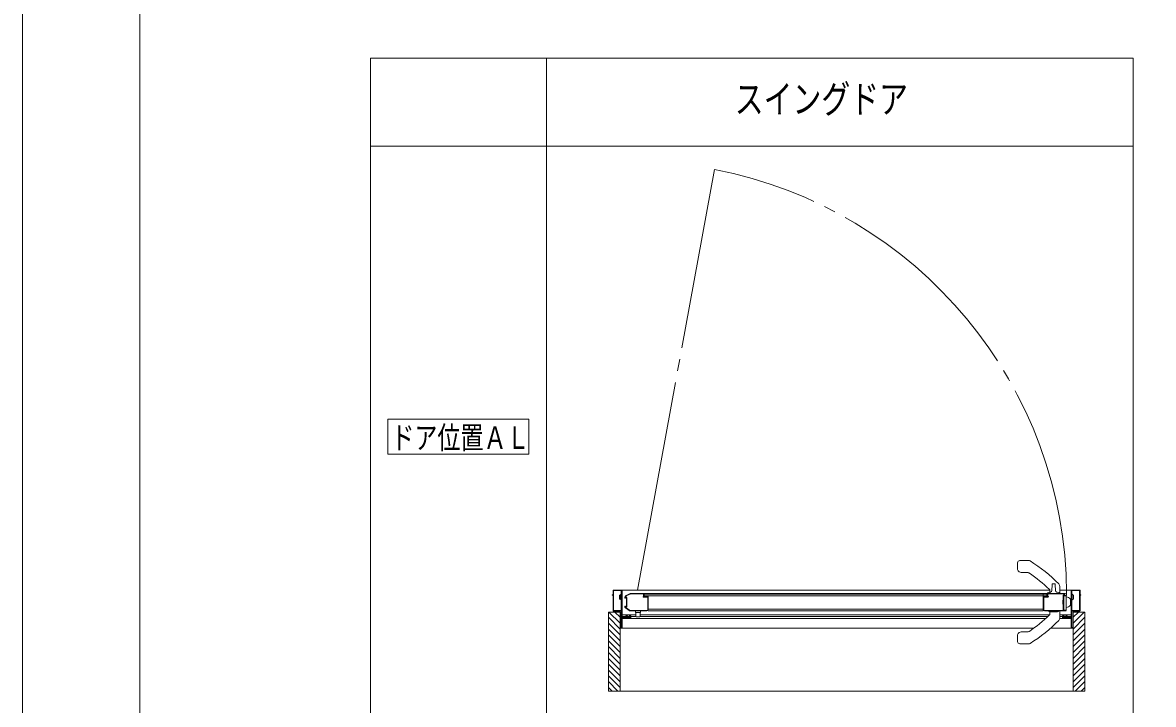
# Model space of a CAD drawing. Units: millimetres on the paper. Extents: x -305 to 305, y -152 to 152.
# Drawn here: x -301 to -204.7, y -30.6 to 27.5 of the extents above; entities that cross this region are included whole.
import ezdxf
from ezdxf.enums import TextEntityAlignment as Align

# ---------------------------------------------------------------- set-up
doc = ezdxf.new("R2010")
doc.units = ezdxf.units.MM
doc.linetypes.add('LONG_CHAIN', pattern=[21, 18, -1, 1, -1])
doc.linetypes.add('LONG_DOUBLE_CHAIN', pattern=[21.8, 18, -1, 0.6, -0.6, 0.6, -1])
for name, color, linetype, lineweight in [('0-1_VIEW0001', 7, 'Continuous', 9), ('0-3_図面枠', 3, 'Continuous', 9), ('0-4_DEFPOINTS', 7, 'Continuous', 9)]:
    doc.layers.add(name, color=color, linetype=linetype, lineweight=lineweight)
doc.styles.add('ＭＳ ゴシック', font='')
doc.styles.get('ＭＳ ゴシック').set_extended_font_data('MS Gothic')

msp = doc.modelspace()

# ---------------------------------------------------------------- linework, layer by layer
at = {"layer": '0-1_VIEW0001'}
for p, q in [((-271.383, 24.48), (-271.383, -83.02)), ((-256.383, 24.48), (-256.383, -83.02)), ((-271.383, 16.98), (-206.383, 16.98)), ((-269.883, -9.27), (-269.883, -6.27)), ((-269.883, -6.27), (-257.883, -6.27)), ((-257.883, -9.27), (-257.883, -6.27)), ((-269.883, -9.27), (-257.883, -9.27)), ((-216.225, -19.107), (-216.225, -18.532)), ((-215.275, -18.332), (-216.025, -18.332)), ((-215.34, -19.362), (-215.725, -19.362)), ((-250.7, -21.232), (-250.7, -20.897)), ((-250.655, -22.587), (-250.655, -20.907)), ((-250.65, -20.847), (-249.975, -20.847)), ((-250.64, -20.892), (-250.015, -20.892)), ((-250, -20.907), (-250, -22.587)), ((-249.95, -20.872), (-249.95, -23.167)), ((-213.49, -20.847), (-249.925, -20.847)), ((-249.925, -24.097), (-249.925, -20.847)), ((-249.076, -21.132), (-247.716, -21.132)), ((-248.171, -21.177), (-249.076, -21.177)), ((-248.026, -21.197), (-213.726, -21.197)), ((-247.73, -21.197), (-248.026, -21.197)), ((-247.708, -21.187), (-247.722, -21.195)), ((-247.701, -21.147), (-214.051, -21.147)), ((-247.701, -21.147), (-247.701, -21.174)), ((-214.051, -21.147), (-214.051, -22.632)), ((-214.05, -21.174), (-214.05, -21.147)), ((-214.029, -21.195), (-214.043, -21.187)), ((-214.035, -21.132), (-212.175, -21.132)), ((-213.725, -21.197), (-214.021, -21.197)), ((-213.726, -21.347), (-213.726, -21.197)), ((-213.58, -21.177), (-212.245, -21.177)), ((-213.475, -21.117), (-213.475, -20.921)), ((-213.46, -21.132), (-212.64, -21.132)), ((-212.805, -21.132), (-212.893, -21.132)), ((-212.625, -21.117), (-212.625, -20.54)), ((-211.675, -20.847), (-212.625, -20.847)), ((-211.675, -23.182), (-211.675, -20.847)), ((-211.65, -20.872), (-211.65, -23.167)), ((-210.95, -20.847), (-211.625, -20.847)), ((-211.6, -20.907), (-211.6, -22.587)), ((-210.96, -20.892), (-211.585, -20.892)), ((-210.945, -22.587), (-210.945, -20.907)), ((-210.9, -21.232), (-210.9, -20.897)), ((-250.775, -21.277), (-250.775, -21.257)), ((-250.765, -21.247), (-250.715, -21.247)), ((-250.715, -21.287), (-250.765, -21.287)), ((-250.7, -22.597), (-250.7, -21.302)), ((-250.15, -21.272), (-250.1, -21.272)), ((-250.15, -21.272), (-250.15, -21.622)), ((-249.701, -21.517), (-249.701, -21.483)), ((-249.653, -21.532), (-249.686, -21.532)), ((-249.59, -21.509), (-249.648, -21.531)), ((-249.615, -21.467), (-249.581, -21.467)), ((-249.556, -22.232), (-249.556, -21.532)), ((-249.516, -21.532), (-249.516, -22.232)), ((-248.146, -21.427), (-248.146, -21.412)), ((-248.131, -21.397), (-248.111, -21.397)), ((-247.756, -21.442), (-248.131, -21.442)), ((-248.096, -21.382), (-248.096, -21.252)), ((-248.051, -21.222), (-248.051, -21.347)), ((-248.026, -21.347), (-213.726, -21.347)), ((-248.001, -21.397), (-247.776, -21.397)), ((-247.746, -22.507), (-247.746, -21.452)), ((-247.736, -21.357), (-247.73, -21.357)), ((-247.722, -21.36), (-247.708, -21.368)), ((-247.701, -21.381), (-247.701, -22.507)), ((-214.05, -22.507), (-214.05, -21.381)), ((-214.043, -21.368), (-214.029, -21.359)), ((-214.021, -21.357), (-214.015, -21.357)), ((-214.005, -22.507), (-214.005, -21.452)), ((-213.995, -21.442), (-213.62, -21.442)), ((-213.975, -21.397), (-213.75, -21.397)), ((-213.7, -21.347), (-213.7, -21.222)), ((-213.655, -21.382), (-213.655, -21.252)), ((-213.62, -21.397), (-213.64, -21.397)), ((-213.605, -21.427), (-213.605, -21.412)), ((-212.365, -21.738), (-212.365, -22.026)), ((-212.35, -21.717), (-212.361, -21.728)), ((-212.361, -22.037), (-212.35, -22.048)), ((-212.345, -21.315), (-212.345, -21.706)), ((-212.345, -22.058), (-212.345, -22.572)), ((-212.316, -21.275), (-212.338, -21.297)), ((-212.3, -21.322), (-212.3, -22.567)), ((-212.3, -21.342), (-212.3, -22.512)), ((-212.3, -21.342), (-212.125, -21.342)), ((-212.245, -21.267), (-212.298, -21.267)), ((-212.1, -21.307), (-212.285, -21.307)), ((-212.075, -21.392), (-212.075, -22.512)), ((-211.725, -22.099), (-211.725, -21.666)), ((-211.45, -21.622), (-211.5, -21.622)), ((-211.45, -21.622), (-211.45, -21.272)), ((-210.9, -22.597), (-210.9, -21.302)), ((-210.835, -21.247), (-210.885, -21.247)), ((-210.885, -21.287), (-210.835, -21.287)), ((-210.825, -21.277), (-210.825, -21.257)), ((-251.1, -29.472), (-251.1, -22.722)), ((-250.1, -22.722), (-251.1, -22.722)), ((-250.1, -23.672), (-251.05, -22.722)), ((-250.015, -22.647), (-250.65, -22.647)), ((-250.015, -22.602), (-250.64, -22.602)), ((-250.1, -23.172), (-250.55, -22.722)), ((-250.1, -22.722), (-250.1, -29.472)), ((-250, -24.032), (-250, -22.662)), ((-249.925, -22.954), (-248.751, -22.954)), ((-249.925, -23.094), (-249.6, -23.094)), ((-249.701, -22.257), (-249.701, -22.247)), ((-249.686, -22.232), (-249.653, -22.232)), ((-249.648, -22.233), (-249.59, -22.256)), ((-249.341, -22.602), (-249.641, -22.377)), ((-249.581, -22.297), (-249.622, -22.297)), ((-249.614, -22.341), (-249.314, -22.566)), ((-249.6, -23.167), (-249.6, -23.082)), ((-249.555, -23.094), (-249.255, -23.094)), ((-249.555, -23.097), (-249.555, -23.167)), ((-249.55, -23.032), (-249.495, -23.032)), ((-249.495, -23.082), (-249.54, -23.082)), ((-249.48, -23.047), (-249.48, -23.067)), ((-249.33, -23.067), (-249.33, -23.047)), ((-249.315, -23.032), (-249.25, -23.032)), ((-249.27, -23.082), (-249.315, -23.082)), ((-249.255, -23.167), (-249.255, -23.097)), ((-249.251, -22.587), (-247.826, -22.587)), ((-247.826, -22.632), (-249.251, -22.632)), ((-249.2, -23.082), (-249.2, -23.182)), ((-249.2, -23.094), (-248.751, -23.094)), ((-248.801, -22.707), (-248.801, -22.632)), ((-248.751, -22.807), (-248.751, -22.757)), ((-248.401, -22.757), (-248.751, -22.757)), ((-248.751, -23.082), (-248.751, -22.807)), ((-248.403, -23.097), (-213.65, -23.097)), ((-248.401, -22.807), (-248.401, -22.757)), ((-248.401, -22.807), (-248.401, -23.082)), ((-248.401, -22.957), (-213.511, -22.957)), ((-248.351, -22.707), (-248.351, -22.632)), ((-214.051, -22.482), (-247.701, -22.482)), ((-247.701, -22.632), (-214.051, -22.632)), ((-212.36, -22.587), (-213.925, -22.587)), ((-212.15, -22.632), (-213.925, -22.632)), ((-213.505, -22.632), (-213.418, -22.632)), ((-213.475, -22.647), (-213.475, -22.843)), ((-212.625, -22.647), (-212.625, -23.225)), ((-212.625, -22.957), (-211.675, -22.957)), ((-212.625, -23.097), (-212.4, -23.097)), ((-212.4, -23.082), (-212.4, -23.182)), ((-212.285, -23.032), (-212.35, -23.032)), ((-212.345, -23.097), (-212.045, -23.097)), ((-212.345, -23.167), (-212.345, -23.097)), ((-212.33, -23.082), (-212.285, -23.082)), ((-212.3, -22.562), (-212.3, -22.512)), ((-212.125, -22.562), (-212.3, -22.562)), ((-212.285, -22.582), (-212.16, -22.582)), ((-212.27, -23.067), (-212.27, -23.047)), ((-212.14, -22.572), (-212.11, -22.572)), ((-212.12, -23.047), (-212.12, -23.067)), ((-212.05, -23.032), (-212.105, -23.032)), ((-212.105, -23.082), (-212.06, -23.082)), ((-212.045, -23.097), (-212.045, -23.167)), ((-212, -23.167), (-212, -23.082)), ((-212, -23.097), (-211.675, -23.097)), ((-211.6, -24.032), (-211.6, -22.662)), ((-211.585, -22.602), (-210.96, -22.602)), ((-211.585, -22.647), (-210.95, -22.647)), ((-211.5, -22.722), (-211.5, -29.472)), ((-211.5, -23.172), (-211.05, -22.722)), ((-211.5, -23.672), (-210.55, -22.722)), ((-210.5, -22.722), (-211.5, -22.722)), ((-210.5, -29.472), (-210.5, -22.722)), ((-250.1, -24.172), (-251.1, -23.172)), ((-250.1, -24.672), (-251.1, -23.672)), ((-250.1, -24.082), (-250.1, -24.062)), ((-250.085, -24.047), (-250.015, -24.047)), ((-249.95, -23.247), (-249.95, -24.082)), ((-249.935, -23.182), (-249.615, -23.182)), ((-249.25, -23.232), (-249.935, -23.232)), ((-249.925, -23.27), (-213.836, -23.27)), ((-249.54, -23.182), (-249.27, -23.182)), ((-248.451, -23.132), (-248.701, -23.132)), ((-212.63, -23.274), (-211.675, -23.274)), ((-212.35, -23.232), (-211.665, -23.232)), ((-212.06, -23.182), (-212.33, -23.182)), ((-211.665, -23.182), (-211.985, -23.182)), ((-211.675, -24.097), (-211.675, -23.232)), ((-211.65, -23.247), (-211.65, -24.082)), ((-211.515, -24.047), (-211.585, -24.047)), ((-211.5, -24.172), (-210.5, -23.172)), ((-211.5, -24.672), (-210.5, -23.672)), ((-211.5, -24.082), (-211.5, -24.062)), ((-250.1, -25.172), (-251.1, -24.172)), ((-250.1, -25.672), (-251.1, -24.672)), ((-249.965, -24.097), (-250.085, -24.097)), ((-249.925, -24.097), (-214.844, -24.097)), ((-216.225, -24.658), (-216.225, -25.232)), ((-215.34, -24.402), (-215.725, -24.402)), ((-213.41, -24.097), (-211.675, -24.097)), ((-211.5, -24.097), (-211.651, -24.097)), ((-211.635, -24.097), (-211.515, -24.097)), ((-211.5, -25.172), (-210.5, -24.172)), ((-211.5, -25.672), (-210.5, -24.672)), ((-250.1, -26.172), (-251.1, -25.172)), ((-250.1, -26.672), (-251.1, -25.672)), ((-215.275, -25.432), (-216.025, -25.432)), ((-211.5, -26.172), (-210.5, -25.172)), ((-211.5, -26.672), (-210.5, -25.672)), ((-250.1, -27.172), (-251.1, -26.172)), ((-250.1, -27.672), (-251.1, -26.672)), ((-211.5, -27.172), (-210.5, -26.172)), ((-211.5, -27.672), (-210.5, -26.672)), ((-250.1, -28.172), (-251.1, -27.172)), ((-250.1, -28.667), (-251.1, -27.667)), ((-211.5, -28.172), (-210.5, -27.172)), ((-211.5, -28.667), (-210.5, -27.667)), ((-250.1, -29.162), (-251.1, -28.162)), ((-250.285, -29.472), (-251.1, -28.657)), ((-211.5, -29.162), (-210.5, -28.162)), ((-211.315, -29.472), (-210.5, -28.657)), ((-250.78, -29.472), (-251.1, -29.152)), ((-251.099, -29.472), (-210.5, -29.472)), ((-210.82, -29.472), (-210.5, -29.152))]:
    msp.add_line(p, q, dxfattribs=at)
at = {"layer": '0-1_VIEW0001', "linetype": 'LONG_CHAIN'}
msp.add_line((-248.628, -20.847), (-242.052, 15.007), dxfattribs=at)
at = {"layer": '0-1_VIEW0001', "color": 2}
for p, q in [((-213.654, -21.098), (-213.655, -21.132)), ((-213.425, -21.023), (-213.611, -21.051)), ((-213.319, -20.906), (-213.291, -20.37)), ((-213.02, -20.37), (-212.992, -20.906)), ((-212.7, -21.051), (-212.886, -21.023)), ((-212.655, -21.132), (-212.657, -21.098)), ((-213.23, -22.652), (-213.58, -22.652)), ((-213.58, -22.652), (-213.58, -22.664)), ((-213.53, -22.632), (-213.53, -22.652)), ((-213.22, -22.642), (-213.09, -22.642)), ((-212.73, -22.652), (-213.08, -22.652)), ((-212.78, -22.652), (-212.781, -22.632)), ((-212.73, -22.664), (-212.73, -22.652))]:
    msp.add_line(p, q, dxfattribs=at)
at = {"layer": '0-1_VIEW0001', "color": 2, "linetype": 'LONG_DOUBLE_CHAIN'}
for p, q in [((-213.221, -22.694), (-213.221, -22.711)), ((-213.09, -22.694), (-213.09, -22.711))]:
    msp.add_line(p, q, dxfattribs=at)
at = {"layer": '0-1_VIEW0001'}
for points in [[(-271.383, 24.48), (-206.383, 24.48), (-206.383, -83.02)], [(-250.7, -20.897), (-250.686, -20.862), (-250.65, -20.847)], [(-250.655, -20.907), (-250.651, -20.897), (-250.64, -20.892)], [(-250.015, -20.892), (-250.005, -20.897), (-250, -20.907)], [(-249.975, -20.847), (-249.958, -20.855), (-249.95, -20.872)], [(-249.701, -21.483), (-249.698, -21.468), (-249.692, -21.455), (-249.576, -21.318), (-249.423, -21.218), (-249.253, -21.156), (-249.076, -21.132)], [(-249.076, -21.177), (-249.23, -21.199), (-249.382, -21.247), (-249.493, -21.297), (-249.586, -21.371), (-249.627, -21.443), (-249.629, -21.459), (-249.615, -21.467)], [(-248.096, -21.252), (-248.118, -21.199), (-248.171, -21.177)], [(-248.026, -21.197), (-248.043, -21.205), (-248.051, -21.222)], [(-247.722, -21.195), (-247.726, -21.197), (-247.73, -21.197)], [(-247.716, -21.132), (-247.705, -21.137), (-247.701, -21.147)], [(-247.701, -21.174), (-247.703, -21.181), (-247.708, -21.187)], [(-214.05, -21.147), (-214.046, -21.137), (-214.035, -21.132)], [(-214.043, -21.187), (-214.049, -21.181), (-214.05, -21.174)], [(-214.021, -21.197), (-214.025, -21.197), (-214.029, -21.195)], [(-213.7, -21.222), (-213.708, -21.205), (-213.725, -21.197)], [(-213.655, -21.252), (-213.633, -21.199), (-213.58, -21.177)], [(-212.245, -21.177), (-212.2, -21.222), (-212.245, -21.267)], [(-212.175, -21.132), (-212.087, -21.169), (-212.058, -21.209), (-212.05, -21.257), (-212.065, -21.293), (-212.1, -21.307)], [(-211.625, -20.847), (-211.643, -20.855), (-211.65, -20.872)], [(-211.585, -20.892), (-211.596, -20.897), (-211.6, -20.907)], [(-210.945, -20.907), (-210.95, -20.897), (-210.96, -20.892)], [(-210.9, -20.897), (-210.915, -20.862), (-210.95, -20.847)], [(-250.775, -21.257), (-250.773, -21.25), (-250.765, -21.247)], [(-250.765, -21.287), (-250.773, -21.284), (-250.775, -21.277)], [(-250.715, -21.247), (-250.705, -21.243), (-250.7, -21.232)], [(-250.7, -21.302), (-250.705, -21.292), (-250.715, -21.287)], [(-250.15, -21.622), (-250.1, -21.622), (-250.022, -21.682)], [(-250.1, -21.622), (-250.1, -21.272), (-250.022, -21.213)], [(-249.686, -21.532), (-249.696, -21.528), (-249.701, -21.517)], [(-249.648, -21.531), (-249.651, -21.532), (-249.653, -21.532)], [(-249.556, -21.532), (-249.566, -21.512), (-249.59, -21.509)], [(-249.581, -21.467), (-249.535, -21.486), (-249.516, -21.532)], [(-248.146, -21.412), (-248.141, -21.402), (-248.131, -21.397)], [(-248.131, -21.442), (-248.141, -21.438), (-248.146, -21.427)], [(-248.111, -21.397), (-248.1, -21.393), (-248.096, -21.382)], [(-248.051, -21.347), (-248.036, -21.383), (-248.001, -21.397)], [(-247.776, -21.397), (-247.758, -21.39), (-247.751, -21.372), (-247.746, -21.362), (-247.736, -21.357)], [(-247.746, -21.452), (-247.749, -21.445), (-247.756, -21.442)], [(-247.73, -21.357), (-247.726, -21.358), (-247.722, -21.36)], [(-247.708, -21.368), (-247.703, -21.374), (-247.701, -21.381)], [(-214.05, -21.381), (-214.049, -21.373), (-214.043, -21.368)], [(-214.029, -21.359), (-214.025, -21.358), (-214.021, -21.357)], [(-214.015, -21.357), (-214.005, -21.362), (-214, -21.372), (-213.993, -21.39), (-213.975, -21.397)], [(-214.005, -21.452), (-214.003, -21.445), (-213.995, -21.442)], [(-213.75, -21.397), (-213.715, -21.383), (-213.7, -21.347)], [(-213.64, -21.397), (-213.651, -21.393), (-213.655, -21.382)], [(-213.605, -21.412), (-213.61, -21.402), (-213.62, -21.397)], [(-213.62, -21.442), (-213.61, -21.438), (-213.605, -21.427)], [(-212.361, -21.728), (-212.364, -21.733), (-212.365, -21.738)], [(-212.365, -22.026), (-212.364, -22.032), (-212.361, -22.037)], [(-212.345, -21.706), (-212.347, -21.712), (-212.35, -21.717)], [(-212.35, -22.048), (-212.347, -22.053), (-212.345, -22.058)], [(-212.338, -21.297), (-212.344, -21.305), (-212.345, -21.315)], [(-212.298, -21.267), (-212.307, -21.269), (-212.316, -21.275)], [(-212.285, -21.307), (-212.296, -21.312), (-212.3, -21.322)], [(-211.45, -21.272), (-211.5, -21.272), (-211.579, -21.213)], [(-211.5, -21.272), (-211.5, -21.622), (-211.579, -21.682)], [(-210.885, -21.247), (-210.896, -21.243), (-210.9, -21.232)], [(-210.9, -21.302), (-210.896, -21.292), (-210.885, -21.287)], [(-210.825, -21.257), (-210.828, -21.25), (-210.835, -21.247)], [(-210.835, -21.287), (-210.828, -21.284), (-210.825, -21.277)], [(-250.65, -22.647), (-250.686, -22.633), (-250.7, -22.597)], [(-250.64, -22.602), (-250.651, -22.598), (-250.655, -22.587)], [(-250, -22.587), (-250.005, -22.598), (-250.015, -22.602)], [(-250, -22.662), (-250.005, -22.652), (-250.015, -22.647)], [(-249.701, -22.247), (-249.696, -22.237), (-249.686, -22.232)], [(-249.641, -22.377), (-249.685, -22.325), (-249.701, -22.257)], [(-249.653, -22.232), (-249.651, -22.233), (-249.648, -22.233)], [(-249.622, -22.297), (-249.635, -22.306), (-249.634, -22.322), (-249.624, -22.332), (-249.614, -22.341)], [(-249.6, -23.082), (-249.586, -23.047), (-249.55, -23.032)], [(-249.59, -22.256), (-249.566, -22.253), (-249.556, -22.232)], [(-249.516, -22.232), (-249.535, -22.278), (-249.581, -22.297)], [(-249.54, -23.082), (-249.551, -23.087), (-249.555, -23.097)], [(-249.495, -23.032), (-249.485, -23.037), (-249.48, -23.047)], [(-249.48, -23.067), (-249.485, -23.078), (-249.495, -23.082)], [(-249.251, -22.632), (-249.298, -22.625), (-249.341, -22.602)], [(-249.33, -23.047), (-249.326, -23.037), (-249.315, -23.032)], [(-249.315, -23.082), (-249.326, -23.078), (-249.33, -23.067)], [(-249.314, -22.566), (-249.284, -22.582), (-249.251, -22.587)], [(-249.255, -23.097), (-249.26, -23.087), (-249.27, -23.082)], [(-249.25, -23.032), (-249.215, -23.047), (-249.2, -23.082)], [(-247.826, -22.587), (-247.769, -22.564), (-247.746, -22.507)], [(-247.701, -22.507), (-247.737, -22.596), (-247.826, -22.632)], [(-213.925, -22.632), (-214.014, -22.596), (-214.05, -22.507)], [(-213.925, -22.587), (-213.982, -22.564), (-214.005, -22.507)], [(-212.35, -23.032), (-212.386, -23.047), (-212.4, -23.082)], [(-212.345, -22.572), (-212.35, -22.583), (-212.36, -22.587)], [(-212.345, -23.097), (-212.341, -23.087), (-212.33, -23.082)], [(-212.3, -22.567), (-212.296, -22.578), (-212.285, -22.582)], [(-212.27, -23.047), (-212.275, -23.037), (-212.285, -23.032)], [(-212.285, -23.082), (-212.275, -23.078), (-212.27, -23.067)], [(-212.16, -22.582), (-212.156, -22.581), (-212.152, -22.578), (-212.147, -22.574), (-212.14, -22.572)], [(-212.11, -22.572), (-212.103, -22.575), (-212.1, -22.582), (-212.115, -22.618), (-212.15, -22.632)], [(-212.105, -23.032), (-212.116, -23.037), (-212.12, -23.047)], [(-212.12, -23.067), (-212.116, -23.078), (-212.105, -23.082)], [(-212.06, -23.082), (-212.05, -23.087), (-212.045, -23.097)], [(-212, -23.082), (-212.015, -23.047), (-212.05, -23.032)], [(-211.6, -22.587), (-211.596, -22.598), (-211.585, -22.602)], [(-211.6, -22.662), (-211.596, -22.652), (-211.585, -22.647)], [(-210.96, -22.602), (-210.95, -22.598), (-210.945, -22.587)], [(-210.95, -22.647), (-210.915, -22.633), (-210.9, -22.597)], [(-250.1, -24.062), (-250.096, -24.052), (-250.085, -24.047)], [(-250.085, -24.097), (-250.096, -24.093), (-250.1, -24.082)], [(-250.015, -24.047), (-250.005, -24.043), (-250, -24.032)], [(-249.95, -24.082), (-249.955, -24.093), (-249.965, -24.097)], [(-249.95, -23.167), (-249.946, -23.178), (-249.935, -23.182)], [(-249.935, -23.232), (-249.946, -23.237), (-249.95, -23.247)], [(-249.615, -23.182), (-249.605, -23.178), (-249.6, -23.167)], [(-249.555, -23.167), (-249.551, -23.178), (-249.54, -23.182)], [(-249.27, -23.182), (-249.26, -23.178), (-249.255, -23.167)], [(-249.2, -23.182), (-249.215, -23.218), (-249.25, -23.232)], [(-212.4, -23.182), (-212.386, -23.218), (-212.35, -23.232)], [(-212.33, -23.182), (-212.341, -23.178), (-212.345, -23.167)], [(-212.045, -23.167), (-212.05, -23.178), (-212.06, -23.182)], [(-211.985, -23.182), (-211.996, -23.178), (-212, -23.167)], [(-211.65, -23.167), (-211.655, -23.178), (-211.665, -23.182)], [(-211.665, -23.232), (-211.655, -23.237), (-211.65, -23.247)], [(-211.65, -24.082), (-211.646, -24.093), (-211.635, -24.097)], [(-211.585, -24.047), (-211.596, -24.043), (-211.6, -24.032)], [(-211.5, -24.062), (-211.505, -24.052), (-211.515, -24.047)], [(-211.515, -24.097), (-211.505, -24.093), (-211.5, -24.082)]]:
    msp.add_lwpolyline(points, dxfattribs=at)
at = {"layer": '0-1_VIEW0001', "linetype": 'LONG_CHAIN'}
msp.add_arc((-249.075, -21.347), 37.027, 0.29921, 79.06601, dxfattribs=at)
at = {"layer": '0-1_VIEW0001'}
for centre, radius, start, end in [((-216.025, -18.532), 0.2, 90, 180), ((-216.025, -19.107), 0.2, 180, 249.07517), ((-215.275, -18.532), 0.2, 57.03513, 90), ((-222.034, -29.461), 13.05, 44.40318, 58.24605), ((-215.725, -18.322), 1.04, 249.07517, 270), ((-215.34, -19.562), 0.2, 55.92995, 90), ((-222.034, -29.461), 12.15, 45.61305, 55.92995), ((-213.675, -20.921), 0.2, 0, 45.61305), ((-213.46, -21.117), 0.015, 180, 270), ((-212.925, -20.54), 0.3, 0, 44.40318), ((-212.64, -21.117), 0.015, 270, 0), ((-250.013, -21.225), 0.015, 19.47122, 127.16085), ((-250.013, -21.67), 0.015, 232.83915, 340.52878), ((-212.125, -21.392), 0.05, 0, 90), ((-212.1, -21.882), 0.45, 38.21321, 86.81526), ((-212.1, -21.882), 0.45, 273.18474, 321.78679), ((-211.825, -21.666), 0.1, 0, 38.21321), ((-211.825, -22.099), 0.1, 321.78679, 0), ((-211.588, -21.225), 0.015, 52.83915, 160.52878), ((-211.588, -21.67), 0.015, 199.47122, 307.16085), ((-210.953, -21.627), 0.0077, 242.71904, 0), ((-248.751, -22.707), 0.05, 180, 270), ((-248.701, -23.082), 0.05, 180, 270), ((-248.451, -23.082), 0.05, 270, 0), ((-248.401, -22.707), 0.05, 270, 0), ((-222.034, -14.303), 12.15, 304.07005, 314.38695), ((-213.675, -22.843), 0.2, 314.38695, 0), ((-213.46, -22.647), 0.015, 90, 180), ((-212.64, -22.647), 0.015, 0, 90), ((-212.125, -22.512), 0.05, 270, 0), ((-222.034, -14.303), 13.05, 301.75395, 315.59682), ((-212.925, -23.225), 0.3, 315.59682, 0), ((-216.025, -24.658), 0.2, 110.92483, 180), ((-215.725, -25.442), 1.04, 90, 110.92483), ((-215.34, -24.202), 0.2, 270, 304.07005), ((-216.025, -25.232), 0.2, 180, 270), ((-215.275, -25.232), 0.2, 270, 302.96487)]:
    msp.add_arc(centre, radius, start, end, dxfattribs=at)
at = {"layer": '0-1_VIEW0001', "color": 2}
for centre, radius, start, end in [((-213.604, -21.101), 0.05, 98.59735, 177), ((-213.444, -20.899), 0.125, 278.55177, 357), ((-213.241, -20.372), 0.05, 97.09046, 177.00002), ((-213.155, -21.067), 0.75, 90.0004, 97.00669), ((-213.155, -21.067), 0.75, 82.99308, 90.0004), ((-213.07, -20.372), 0.05, 2.99998, 82.91056), ((-212.867, -20.899), 0.125, 183, 261.43914), ((-212.707, -21.101), 0.05, 3, 81.40265), ((-213.565, -22.664), 0.015, 180, 260.87393), ((-213.155, -20.112), 2.6, 260.87393, 268.55914), ((-213.22, -22.652), 0.01, 90, 180), ((-213.155, -19.607), 3.088, 268.7869, 271.2131), ((-213.22, -22.696), 0.015, 268.55914, 0), ((-213.09, -22.696), 0.015, 180, 271.44086), ((-213.09, -22.652), 0.01, 0, 90), ((-213.155, -20.112), 2.6, 271.44086, 279.12607), ((-212.745, -22.664), 0.015, 279.12607, 0)]:
    msp.add_arc(centre, radius, start, end, dxfattribs=at)
at = {"layer": '0-3_図面枠'}
msp.add_lwpolyline([(-291.017, -138.498), (108.983, -138.498), (108.983, 138.502), (-291.017, 138.502)], close=True, dxfattribs=at)
at = {"layer": '0-4_DEFPOINTS'}
msp.add_line((-301.017, -148.498), (-301.017, 148.502), dxfattribs=at)

# ---------------------------------------------------------------- texts
at = {"layer": '0-1_VIEW0001', "style": 'ＭＳ ゴシック', "width": 0.75}
for s, height, p in [('スイングドア', 2.405, (-240.33, 19.086)), ('ドア位置ＡＬ', 1.921, (-269.598, -9.39))]:
    msp.add_text(s, height=height, dxfattribs=at).set_placement(p, align=Align.BOTTOM_LEFT)

doc.saveas('drawing.dxf')
